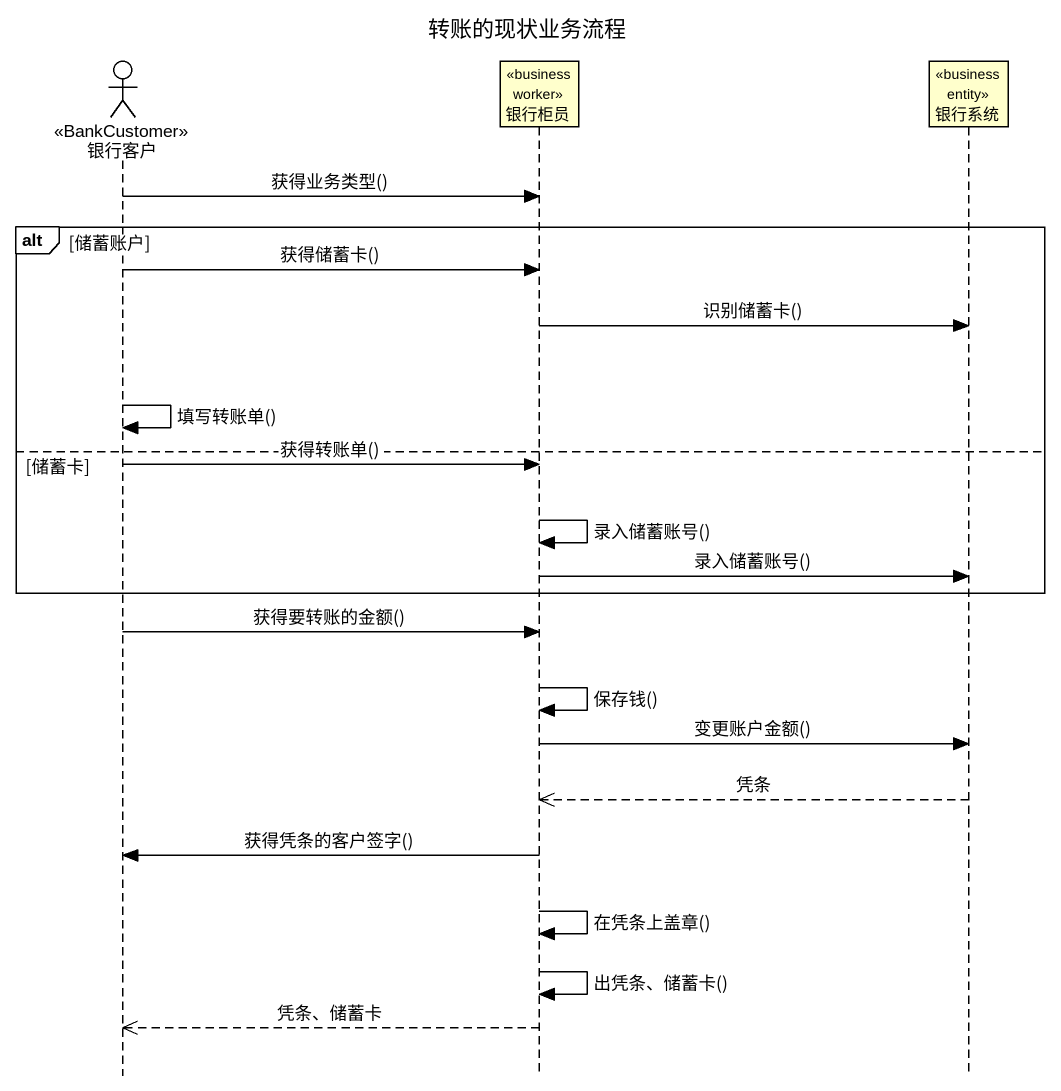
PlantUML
@startuml
title 转账的现状业务流程
hide footbox
actor 银行客户 <<BankCustomer>>
participant 银行柜员 <<business worker>>
participant 银行系统 <<business entity>>

银行客户 -> 银行柜员 : 获得业务类型()
alt 储蓄账户
  银行客户 -> 银行柜员 : 获得储蓄卡()
  银行柜员 -> 银行系统 : 识别储蓄卡()
  银行客户 -> 银行客户 : 填写转账单()
else 储蓄卡
  银行客户 -> 银行柜员 : 获得转账单()
  银行柜员 -> 银行柜员 : 录入储蓄账号()
  银行柜员 -> 银行系统 : 录入储蓄账号()
end
银行客户 -> 银行柜员 : 获得要转账的金额()
银行柜员 -> 银行柜员 : 保存钱()
银行柜员 -> 银行系统 : 变更账户金额()
银行系统 -->> 银行柜员 : 凭条
银行柜员 -> 银行客户 : 获得凭条的客户签字()
银行柜员 -> 银行柜员 : 在凭条上盖章()
银行柜员 -> 银行柜员 : 出凭条、储蓄卡()
银行柜员 -->> 银行客户 : 凭条、储蓄卡
@enduml
